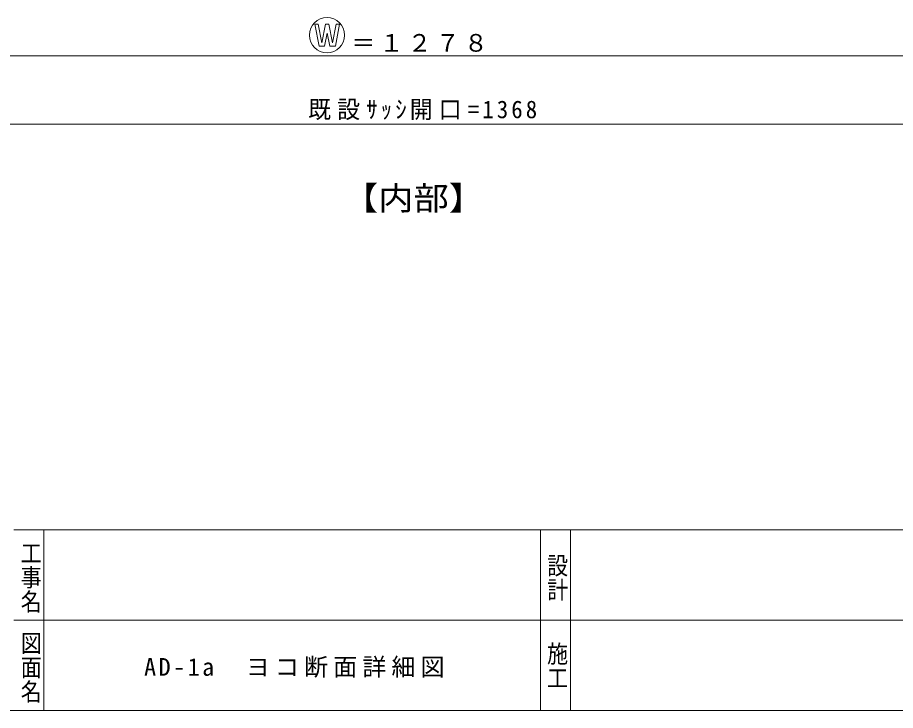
# Model space of a CAD drawing. Units: millimetres at full size, sheet at 1:2; details may follow other scales. Extents: x -822 to 1661, y 616 to 1163.
# Drawn here: x 309.6 to 528.5, y 616.2 to 789 of the extents above; entities that cross this region are included whole.
import ezdxf
from ezdxf.enums import TextEntityAlignment as Align

# ---------------------------------------------------------------- set-up
doc = ezdxf.new("R2010")
doc.units = ezdxf.units.MM
doc.header["$LTSCALE"] = 2
for name, color, linetype, lineweight in [('2-4_ADD_LINE', 3, 'Continuous', 9), ('F-7', 7, 'Continuous', 15), ('F-E', 5, 'Continuous', 9)]:
    doc.layers.add(name, color=color, linetype=linetype, lineweight=lineweight)
doc.styles.add('@ＭＳ ゴシック', font='')
doc.styles.add('ＭＳ ゴシック', font='')
doc.styles.get('@ＭＳ ゴシック').set_extended_font_data('@MS Gothic')
doc.styles.get('ＭＳ ゴシック').set_extended_font_data('MS Gothic')

msp = doc.modelspace()

# ---------------------------------------------------------------- linework, layer by layer
at = {"layer": '2-4_ADD_LINE', "color": 6}
for p, q in [((384.803, 781.858), (383.744, 787.308)), ((384.606, 787.308), (383.744, 787.308)), ((385.501, 782.705), (384.606, 787.308)), ((385.501, 782.705), (386.396, 787.308)), ((386.396, 787.308), (387.272, 787.308)), ((388.167, 782.705), (387.272, 787.308)), ((388.167, 782.705), (389.062, 787.308)), ((388.865, 781.858), (389.924, 787.308)), ((389.062, 787.308), (389.924, 787.308))]:
    msp.add_line(p, q, dxfattribs=at)
at = {"layer": '2-4_ADD_LINE'}
for p, q in [((119.216, 779.414), (700.46, 779.414)), ((74.216, 762.414), (745.46, 762.414))]:
    msp.add_line(p, q, dxfattribs=at)
at = {"layer": '2-4_ADD_LINE', "color": 6}
for points in [[(384.803, 781.858), (386.199, 781.858), (386.834, 785.125)], [(388.865, 781.858), (387.469, 781.858), (386.834, 785.125)]]:
    msp.add_lwpolyline(points, dxfattribs=at)
msp.add_circle((386.793, 784.604), 4.393, dxfattribs=at)
at = {"layer": 'F-E'}
for p, q in [((308.657, 661.22), (440.007, 661.22)), ((440.007, 661.22), (574.357, 661.22)), ((440.007, 638.72), (308.657, 638.72)), ((574.357, 638.72), (440.007, 638.72)), ((801.557, 616.22), (17.557, 616.22))]:
    msp.add_line(p, q, dxfattribs=at)
for points in [[(316.157, 661.22), (316.157, 638.72), (316.157, 616.22)], [(440.007, 661.22), (440.007, 638.72), (440.007, 616.22)], [(447.507, 661.22), (447.507, 638.72), (447.507, 616.22)]]:
    msp.add_lwpolyline(points, dxfattribs=at)

# ---------------------------------------------------------------- texts
at = {"layer": '2-4_ADD_LINE', "color": 7, "style": 'ＭＳ ゴシック', "width": 1.1}
msp.add_text('【内部】', height=5.865, dxfattribs=at).set_placement((390.753, 739.257), align=Align.BOTTOM_LEFT)
at = {"layer": '2-4_ADD_LINE', "color": 7, "char_height": 4.399, "attachment_point": 7, "style": 'ＭＳ ゴシック'}
for s, insert in [('\\T1.17;＝１２７８', (392.838, 780.414)), ('\\T1.27;\\W0.95;既設ｻｯｼ開口=1368', (382.088, 763.414))]:
    msp.add_mtext(s, dxfattribs=dict(at, insert=insert))
at = {"layer": 'F-7', "insert": (341.176, 624.347), "char_height": 4.399, "attachment_point": 7, "style": 'ＭＳ ゴシック'}
msp.add_mtext('\\T1.21;AD-1a\u3000ヨコ断面詳細図', dxfattribs=at)
at = {"layer": 'F-E', "color": 7, "style": '@ＭＳ ゴシック', "width": 1.15}
for s, p in [('工事名', (309.885, 658.502)), ('設計', (441.145, 655.418)), ('図面名', (309.889, 636.058)), ('施工', (441.125, 633.437))]:
    msp.add_text(s, height=3.849, rotation=270, dxfattribs=at).set_placement(p, align=Align.BOTTOM_LEFT)

doc.saveas('drawing.dxf')
